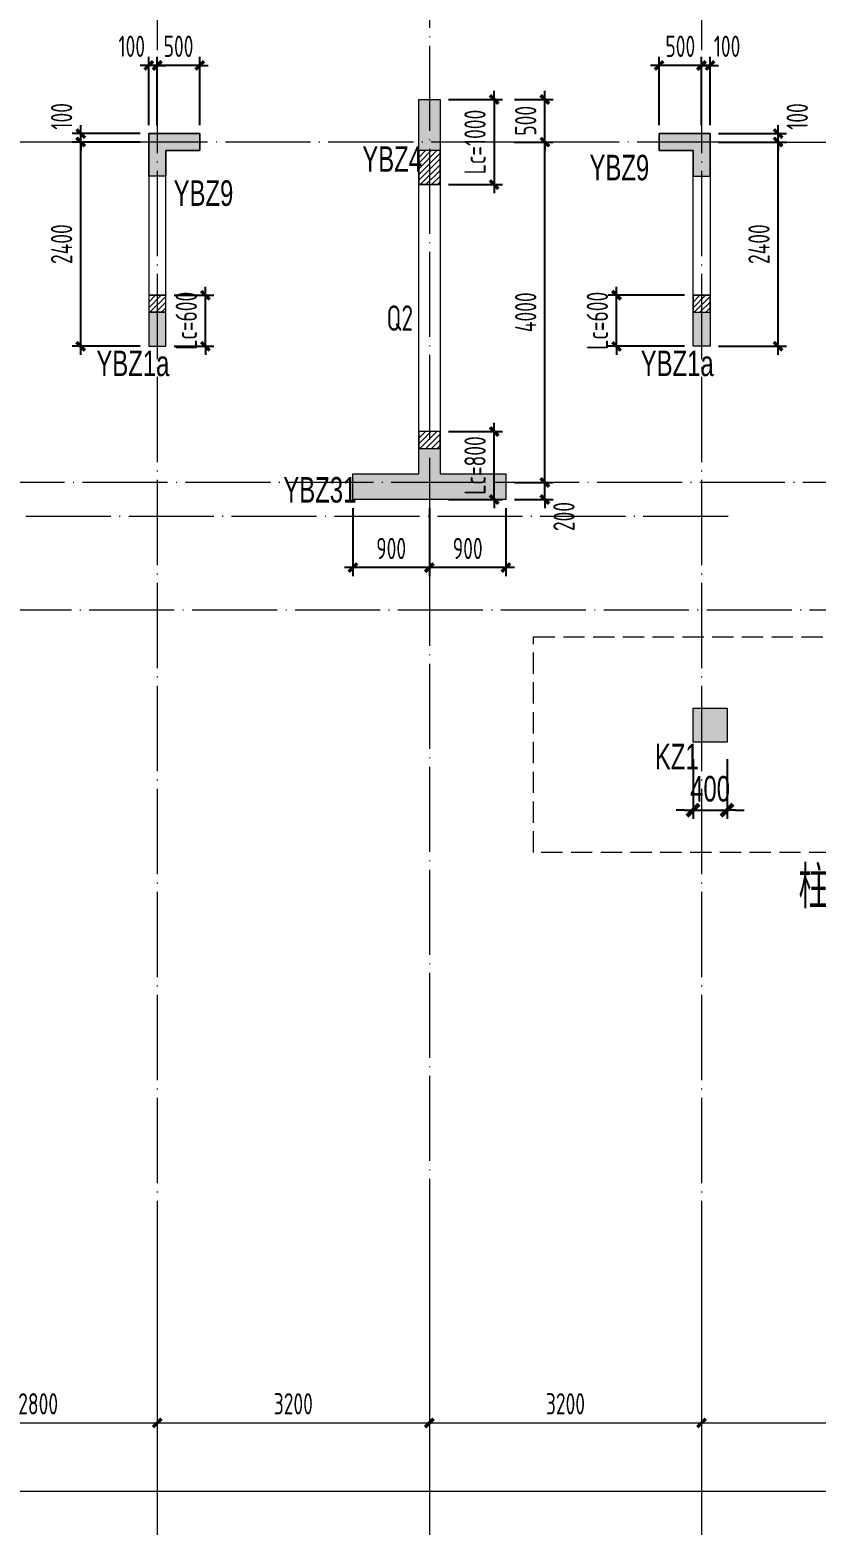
# Model space of a CAD drawing. Extents: x 5874492 to 7194610, y -939842 to -279257.
# Drawn here: x 6313247 to 6322492, y -616969 to -599403 of the extents above; entities that cross this region are included whole.
import ezdxf
from ezdxf.enums import TextEntityAlignment as Align

# ---------------------------------------------------------------- set-up
doc = ezdxf.new("R2010")
doc.units = 0
doc.header["$LTSCALE"] = 1000
doc.linetypes.add('DASH', pattern=[0.35, 0.25, -0.1])
doc.linetypes.add('DOTE', pattern=[2.42, 2, -0.2, 0.02, -0.2])
for name, color, linetype, lineweight in [('A-标注-内部轴号', 105, 'Continuous', 15), ('A-标注-轴号', 3, 'Continuous', 15), ('A-轴线-塔楼', 1, 'DOTE', 9), ('A-轴线-隔墙', 41, 'DOTE', 9), ('S-基础-HATCH', 251, 'Continuous', 20), ('S-墙柱-COLU', 50, 'Continuous', 20), ('S-墙柱-DIM', 3, 'Continuous', 20), ('S-墙柱-HATCH', 251, 'Continuous', 20), ('S-墙柱-Lc填充', 8, 'Continuous', 20), ('S-墙柱-WALL', 6, 'Continuous', 20), ('S-墙柱-编号', 4, 'Continuous', 20), ('S-板-BEAM', 4, 'DASH', 20), ('S-轴网-轴线', 1, 'DOTE', 9), ('S-通用-TEXT', 7, 'Continuous', 20)]:
    doc.layers.add(name, color=color, linetype=linetype, lineweight=lineweight)
doc.layers.add('板洞边线_DIM', color=3, linetype='Continuous')
doc.styles.add('BW_Dim', font='Bweng.shx', dxfattribs={"width": 0.7, "bigfont": 'hztxt.shx'})
doc.styles.add('TSSD_Dimension', font='tssdeng.shx', dxfattribs={"width": 0.7, "bigfont": 'tssdchn.shx'})
doc.styles.add('TSSD_Rein', font='tssdeng.shx', dxfattribs={"width": 0.7, "bigfont": 'hztxt.shx'})
doc.styles.add('TSSD_REIN_T3', font='tssdeng.shx', dxfattribs={"width": 0.7, "bigfont": 'hztxt.shx'})
doc.dimstyles.new('_TCH_ARCH&&100', dxfattribs={"dimtxt": 250, "dimasz": 100, "dimexe": 100, "dimexo": 100, "dimgap": 100, "dimtad": 1, "dimdec": 0, "dimzin": 0, "dimdsep": 46, "dimtxsty": 'TSSD_REIN_T3', "dimblk": 'ARCHTICK', "dimcen": 0.09, "dimclrt": 7, "dimazin": 2, "dimtfac": 1, "dimtdec": 0, "dimtix": 1, "dimtmove": 2, "dimatfit": 3, "dimfxl": 0, "dimtolj": 1, "dimtzin": 0, "dimarcsym": 0})
doc.dimstyles.new('Cyz_100_100', dxfattribs={"dimtxt": 300, "dimasz": 100, "dimexe": 100, "dimexo": 200, "dimgap": 100, "dimtad": 1, "dimdec": 0, "dimzin": 0, "dimdsep": 46, "dimtxsty": 'BW_Dim', "dimblk": '_bwk', "dimcen": 0, "dimclrt": 7, "dimadec": 0, "dimazin": 0, "dimtfac": 1, "dimtdec": 0, "dimtix": 1, "dimtmove": 2, "dimatfit": 0, "dimfxl": 0, "dimtolj": 1, "dimtzin": 0, "dimarcsym": 0})
doc.dimstyles.new('TSSD_100_100', dxfattribs={"dimtxt": 250, "dimasz": 100, "dimexe": 100, "dimexo": 100, "dimgap": 100, "dimtad": 1, "dimdec": 0, "dimzin": 0, "dimdsep": 46, "dimtxsty": 'TSSD_Dimension', "dimblk": 'ARCHTICK', "dimcen": 0, "dimdle": 100, "dimclrt": 7, "dimadec": 0, "dimazin": 0, "dimtfac": 1, "dimtdec": 0, "dimtix": 1, "dimtmove": 2, "dimatfit": 0, "dimfxl": 0, "dimtolj": 1, "dimtzin": 0, "dimarcsym": 0})

# ---------------------------------------------------------------- blocks, each defined once
blk = doc.blocks.new('_ArchTick')
at = {"color": 0, "linetype": 'ByBlock', "const_width": 0.4}
blk.add_lwpolyline([(-0.5, -0.5), (0.5, 0.5)], dxfattribs=at)
blk = doc.blocks.new('*D661')
at = {"layer": 'Defpoints', "color": 0, "transparency": 16777216}
for p in [(6318070, -600220), (6318070, -601220), (6318706, -601220)]:
    blk.add_point(p, dxfattribs=at)
at = {"layer": 'S-墙柱-DIM', "color": 0, "lineweight": -2, "transparency": 16777216}
for p, q in [((6318170, -600220), (6318806, -600220)), ((6318706, -600220), (6318706, -600120)), ((6318706, -600220), (6318706, -601220)), ((6318170, -601220), (6318806, -601220)), ((6318706, -601220), (6318706, -601320))]:
    blk.add_line(p, q, dxfattribs=at)
at = {"layer": 'S-墙柱-DIM', "color": 0, "lineweight": -2, "transparency": 16777216, "xscale": 100, "yscale": 100, "zscale": 100}
for p, rotation in [((6318706, -600220), 270), ((6318706, -601220), 90)]:
    blk.add_blockref('_ArchTick', p, dxfattribs=dict(at, rotation=rotation))
at = {"layer": 'S-墙柱-DIM', "color": 7, "transparency": 16777216, "insert": (6318481, -600720), "char_height": 250, "attachment_point": 5, "rotation": 90, "style": 'TSSD_Dimension'}
blk.add_mtext('\\A1;Lc=1000', dxfattribs=at)
blk = doc.blocks.new('*D662')
at = {"layer": 'Defpoints', "color": 0, "transparency": 16777216}
for p in [(6318070, -604120), (6318706, -604120), (6318070, -604920)]:
    blk.add_point(p, dxfattribs=at)
at = {"layer": 'S-墙柱-DIM', "color": 0, "lineweight": -2, "transparency": 16777216}
for p, q in [((6318706, -604120), (6318706, -604020)), ((6318170, -604120), (6318806, -604120)), ((6318706, -604920), (6318706, -604120)), ((6318170, -604920), (6318806, -604920)), ((6318706, -604920), (6318706, -605020))]:
    blk.add_line(p, q, dxfattribs=at)
at = {"layer": 'S-墙柱-DIM', "color": 0, "lineweight": -2, "transparency": 16777216, "xscale": 100, "yscale": 100, "zscale": 100}
for p, rotation in [((6318706, -604120), 270), ((6318706, -604920), 90)]:
    blk.add_blockref('_ArchTick', p, dxfattribs=dict(at, rotation=rotation))
at = {"layer": 'S-墙柱-DIM', "color": 7, "transparency": 16777216, "insert": (6318481, -604520), "char_height": 250, "attachment_point": 5, "rotation": 90, "style": 'TSSD_Dimension'}
blk.add_mtext('\\A1;Lc=800', dxfattribs=at)
blk = doc.blocks.new('*D665')
at = {"layer": 'Defpoints', "color": 0, "transparency": 16777216}
for p in [(6314845, -602520), (6315311, -602520), (6314845, -603120)]:
    blk.add_point(p, dxfattribs=at)
at = {"layer": 'S-墙柱-DIM', "color": 0, "lineweight": -2, "transparency": 16777216}
for p, q in [((6314945, -602520), (6315411, -602520)), ((6315311, -602520), (6315311, -602420)), ((6315311, -603120), (6315311, -602520)), ((6314945, -603120), (6315411, -603120)), ((6315311, -603120), (6315311, -603220))]:
    blk.add_line(p, q, dxfattribs=at)
at = {"layer": 'S-墙柱-DIM', "color": 0, "lineweight": -2, "transparency": 16777216, "xscale": 100, "yscale": 100, "zscale": 100}
for p, rotation in [((6315311, -602520), 270), ((6315311, -603120), 90)]:
    blk.add_blockref('_ArchTick', p, dxfattribs=dict(at, rotation=rotation))
at = {"layer": 'S-墙柱-DIM', "color": 7, "transparency": 16777216, "insert": (6315086, -602820), "char_height": 250, "attachment_point": 5, "rotation": 90, "style": 'TSSD_Dimension'}
blk.add_mtext('\\A1;Lc=600', dxfattribs=at)
blk = doc.blocks.new('*D666')
at = {"layer": 'Defpoints', "color": 0, "transparency": 16777216}
for p in [(6320145, -602520), (6321045, -602520), (6321045, -603120)]:
    blk.add_point(p, dxfattribs=at)
at = {"layer": 'S-墙柱-DIM', "color": 0, "lineweight": -2, "transparency": 16777216}
for p, q in [((6320945, -602520), (6320045, -602520)), ((6320145, -602520), (6320145, -602420)), ((6320145, -603120), (6320145, -602520)), ((6320945, -603120), (6320045, -603120)), ((6320145, -603120), (6320145, -603220))]:
    blk.add_line(p, q, dxfattribs=at)
at = {"layer": 'S-墙柱-DIM', "color": 0, "lineweight": -2, "transparency": 16777216, "xscale": 100, "yscale": 100, "zscale": 100}
for p, rotation in [((6320145, -602520), 270), ((6320145, -603120), 90)]:
    blk.add_blockref('_ArchTick', p, dxfattribs=dict(at, rotation=rotation))
at = {"layer": 'S-墙柱-DIM', "color": 7, "transparency": 16777216, "insert": (6319920, -602820), "char_height": 250, "attachment_point": 5, "rotation": 90, "style": 'TSSD_Dimension'}
blk.add_mtext('\\A1;Lc=600', dxfattribs=at)
blk = doc.blocks.new('*D680')
at = {"layer": 'Defpoints', "color": 0, "transparency": 16777216}
for p in [(6314645, -599820), (6314645, -600620), (6314745, -600620)]:
    blk.add_point(p, dxfattribs=at)
at = {"layer": 'S-墙柱-DIM', "color": 0, "lineweight": -2, "transparency": 16777216}
for p, q in [((6314645, -599820), (6314545, -599820)), ((6314645, -600520), (6314645, -599720)), ((6314745, -599820), (6314645, -599820)), ((6314745, -600520), (6314745, -599720)), ((6314745, -599820), (6314845, -599820))]:
    blk.add_line(p, q, dxfattribs=at)
at = {"layer": 'S-墙柱-DIM', "color": 0, "lineweight": -2, "transparency": 16777216, "xscale": 100, "yscale": 100, "zscale": 100}
blk.add_blockref('_ArchTick', (6314645, -599820), dxfattribs=at)
at = {"layer": 'S-墙柱-DIM', "color": 0, "lineweight": -2, "transparency": 16777216, "xscale": 100, "yscale": 100, "zscale": 100, "rotation": 180}
blk.add_blockref('_ArchTick', (6314745, -599820), dxfattribs=at)
at = {"layer": 'S-墙柱-DIM', "color": 7, "transparency": 16777216, "insert": (6314445, -599595), "char_height": 250, "attachment_point": 5, "style": 'TSSD_Dimension'}
blk.add_mtext('\\A1;100', dxfattribs=at)
blk = doc.blocks.new('*D681')
at = {"layer": 'Defpoints', "color": 0, "transparency": 16777216}
for p in [(6314745, -599820), (6314745, -600620), (6315245, -600620)]:
    blk.add_point(p, dxfattribs=at)
at = {"layer": 'S-墙柱-DIM', "color": 0, "lineweight": -2, "transparency": 16777216}
for p, q in [((6314745, -599820), (6314645, -599820)), ((6314745, -600520), (6314745, -599720)), ((6315245, -599820), (6314745, -599820)), ((6315245, -600520), (6315245, -599720)), ((6315245, -599820), (6315345, -599820))]:
    blk.add_line(p, q, dxfattribs=at)
at = {"layer": 'S-墙柱-DIM', "color": 0, "lineweight": -2, "transparency": 16777216, "xscale": 100, "yscale": 100, "zscale": 100}
blk.add_blockref('_ArchTick', (6314745, -599820), dxfattribs=at)
at = {"layer": 'S-墙柱-DIM', "color": 0, "lineweight": -2, "transparency": 16777216, "xscale": 100, "yscale": 100, "zscale": 100, "rotation": 180}
blk.add_blockref('_ArchTick', (6315245, -599820), dxfattribs=at)
at = {"layer": 'S-墙柱-DIM', "color": 7, "transparency": 16777216, "insert": (6314995, -599595), "char_height": 250, "attachment_point": 5, "style": 'TSSD_Dimension'}
blk.add_mtext('\\A1;500', dxfattribs=at)
blk = doc.blocks.new('*D682')
at = {"layer": 'Defpoints', "color": 0, "transparency": 16777216}
for p in [(6313845, -600620), (6314645, -600620), (6314645, -600720)]:
    blk.add_point(p, dxfattribs=at)
at = {"layer": 'S-墙柱-DIM', "color": 0, "lineweight": -2, "transparency": 16777216}
for p, q in [((6313845, -600620), (6313845, -600520)), ((6314545, -600620), (6313745, -600620)), ((6314545, -600720), (6313745, -600720)), ((6313845, -600720), (6313845, -600620)), ((6313845, -600720), (6313845, -600820))]:
    blk.add_line(p, q, dxfattribs=at)
at = {"layer": 'S-墙柱-DIM', "color": 0, "lineweight": -2, "transparency": 16777216, "xscale": 100, "yscale": 100, "zscale": 100}
for p, rotation in [((6313845, -600620), 270), ((6313845, -600720), 90)]:
    blk.add_blockref('_ArchTick', p, dxfattribs=dict(at, rotation=rotation))
at = {"layer": 'S-墙柱-DIM', "color": 7, "transparency": 16777216, "insert": (6313620, -600418), "char_height": 250, "attachment_point": 5, "rotation": 90, "style": 'TSSD_Dimension'}
blk.add_mtext('\\A1;100', dxfattribs=at)
blk = doc.blocks.new('*D683')
at = {"layer": 'Defpoints', "color": 0, "transparency": 16777216}
for p in [(6317045, -604920), (6317945, -604920), (6317045, -605720)]:
    blk.add_point(p, dxfattribs=at)
at = {"layer": 'S-墙柱-DIM', "color": 0, "lineweight": -2, "transparency": 16777216}
for p, q in [((6317045, -605020), (6317045, -605820)), ((6317945, -605020), (6317945, -605820)), ((6318045, -605720), (6316945, -605720))]:
    blk.add_line(p, q, dxfattribs=at)
at = {"layer": 'S-墙柱-DIM', "color": 0, "lineweight": -2, "transparency": 16777216, "xscale": 100, "yscale": 100, "zscale": 100, "rotation": 180}
blk.add_blockref('_ArchTick', (6317045, -605720), dxfattribs=at)
at = {"layer": 'S-墙柱-DIM', "color": 0, "lineweight": -2, "transparency": 16777216, "xscale": 100, "yscale": 100, "zscale": 100}
blk.add_blockref('_ArchTick', (6317945, -605720), dxfattribs=at)
at = {"layer": 'S-墙柱-DIM', "color": 7, "transparency": 16777216, "insert": (6317495, -605495), "char_height": 250, "attachment_point": 5, "style": 'TSSD_Dimension'}
blk.add_mtext('\\A1;900', dxfattribs=at)
blk = doc.blocks.new('*D684')
at = {"layer": 'Defpoints', "color": 0, "transparency": 16777216}
for p in [(6317945, -604920), (6318845, -604920), (6317945, -605720)]:
    blk.add_point(p, dxfattribs=at)
at = {"layer": 'S-墙柱-DIM', "color": 0, "lineweight": -2, "transparency": 16777216}
for p, q in [((6317945, -605020), (6317945, -605820)), ((6318845, -605020), (6318845, -605820)), ((6318945, -605720), (6317845, -605720))]:
    blk.add_line(p, q, dxfattribs=at)
at = {"layer": 'S-墙柱-DIM', "color": 0, "lineweight": -2, "transparency": 16777216, "xscale": 100, "yscale": 100, "zscale": 100, "rotation": 180}
blk.add_blockref('_ArchTick', (6317945, -605720), dxfattribs=at)
at = {"layer": 'S-墙柱-DIM', "color": 0, "lineweight": -2, "transparency": 16777216, "xscale": 100, "yscale": 100, "zscale": 100}
blk.add_blockref('_ArchTick', (6318845, -605720), dxfattribs=at)
at = {"layer": 'S-墙柱-DIM', "color": 7, "transparency": 16777216, "insert": (6318395, -605495), "char_height": 250, "attachment_point": 5, "style": 'TSSD_Dimension'}
blk.add_mtext('\\A1;900', dxfattribs=at)
blk = doc.blocks.new('*D685')
at = {"layer": 'Defpoints', "color": 0, "transparency": 16777216}
for p in [(6318845, -600220), (6319302, -600220), (6318845, -600720)]:
    blk.add_point(p, dxfattribs=at)
at = {"layer": 'S-墙柱-DIM', "color": 0, "lineweight": -2, "transparency": 16777216}
for p, q in [((6318945, -600220), (6319402, -600220)), ((6319302, -600220), (6319302, -600120)), ((6319302, -600720), (6319302, -600220)), ((6318945, -600720), (6319402, -600720)), ((6319302, -600720), (6319302, -600820))]:
    blk.add_line(p, q, dxfattribs=at)
at = {"layer": 'S-墙柱-DIM', "color": 0, "lineweight": -2, "transparency": 16777216, "xscale": 100, "yscale": 100, "zscale": 100}
for p, rotation in [((6319302, -600220), 270), ((6319302, -600720), 90)]:
    blk.add_blockref('_ArchTick', p, dxfattribs=dict(at, rotation=rotation))
at = {"layer": 'S-墙柱-DIM', "color": 7, "transparency": 16777216, "insert": (6319077, -600470), "char_height": 250, "attachment_point": 5, "rotation": 90, "style": 'TSSD_Dimension'}
blk.add_mtext('\\A1;500', dxfattribs=at)
blk = doc.blocks.new('*D686')
at = {"layer": 'Defpoints', "color": 0, "transparency": 16777216}
for p in [(6318845, -600720), (6319302, -600720), (6318845, -604720)]:
    blk.add_point(p, dxfattribs=at)
at = {"layer": 'S-墙柱-DIM', "color": 0, "lineweight": -2, "transparency": 16777216}
for p, q in [((6318945, -600720), (6319402, -600720)), ((6319302, -604820), (6319302, -600620)), ((6318945, -604720), (6319402, -604720))]:
    blk.add_line(p, q, dxfattribs=at)
at = {"layer": 'S-墙柱-DIM', "color": 0, "lineweight": -2, "transparency": 16777216, "xscale": 100, "yscale": 100, "zscale": 100}
for p, rotation in [((6319302, -600720), 90), ((6319302, -604720), 270)]:
    blk.add_blockref('_ArchTick', p, dxfattribs=dict(at, rotation=rotation))
at = {"layer": 'S-墙柱-DIM', "color": 7, "transparency": 16777216, "insert": (6319077, -602720), "char_height": 250, "attachment_point": 5, "rotation": 90, "style": 'TSSD_Dimension'}
blk.add_mtext('\\A1;4000', dxfattribs=at)
blk = doc.blocks.new('*D687')
at = {"layer": 'Defpoints', "color": 0, "transparency": 16777216}
for p in [(6318845, -604720), (6319302, -604720), (6318845, -604920)]:
    blk.add_point(p, dxfattribs=at)
at = {"layer": 'S-墙柱-DIM', "color": 0, "lineweight": -2, "transparency": 16777216}
for p, q in [((6319302, -604720), (6319302, -604620)), ((6318945, -604720), (6319402, -604720)), ((6319302, -604920), (6319302, -604720)), ((6318945, -604920), (6319402, -604920)), ((6319302, -604920), (6319302, -605020))]:
    blk.add_line(p, q, dxfattribs=at)
at = {"layer": 'S-墙柱-DIM', "color": 0, "lineweight": -2, "transparency": 16777216, "xscale": 100, "yscale": 100, "zscale": 100}
for p, rotation in [((6319302, -604720), 270), ((6319302, -604920), 90)]:
    blk.add_blockref('_ArchTick', p, dxfattribs=dict(at, rotation=rotation))
at = {"layer": 'S-墙柱-DIM', "color": 7, "transparency": 16777216, "insert": (6319527, -605120), "char_height": 250, "attachment_point": 5, "rotation": 90, "style": 'TSSD_Dimension'}
blk.add_mtext('\\A1;200', dxfattribs=at)
blk = doc.blocks.new('*D697')
at = {"layer": 'Defpoints', "color": 0, "transparency": 16777216}
for p in [(6320645, -599820), (6320645, -600620), (6321145, -600620)]:
    blk.add_point(p, dxfattribs=at)
at = {"layer": 'S-墙柱-DIM', "color": 0, "lineweight": -2, "transparency": 16777216}
for p, q in [((6320645, -599820), (6320545, -599820)), ((6320645, -600520), (6320645, -599720)), ((6321145, -599820), (6320645, -599820)), ((6321145, -600520), (6321145, -599720)), ((6321145, -599820), (6321245, -599820))]:
    blk.add_line(p, q, dxfattribs=at)
at = {"layer": 'S-墙柱-DIM', "color": 0, "lineweight": -2, "transparency": 16777216, "xscale": 100, "yscale": 100, "zscale": 100}
blk.add_blockref('_ArchTick', (6320645, -599820), dxfattribs=at)
at = {"layer": 'S-墙柱-DIM', "color": 0, "lineweight": -2, "transparency": 16777216, "xscale": 100, "yscale": 100, "zscale": 100, "rotation": 180}
blk.add_blockref('_ArchTick', (6321145, -599820), dxfattribs=at)
at = {"layer": 'S-墙柱-DIM', "color": 7, "transparency": 16777216, "insert": (6320895, -599595), "char_height": 250, "attachment_point": 5, "style": 'TSSD_Dimension'}
blk.add_mtext('\\A1;500', dxfattribs=at)
blk = doc.blocks.new('*D698')
at = {"layer": 'Defpoints', "color": 0, "transparency": 16777216}
for p in [(6321145, -599820), (6321145, -600620), (6321245, -600620)]:
    blk.add_point(p, dxfattribs=at)
at = {"layer": 'S-墙柱-DIM', "color": 0, "lineweight": -2, "transparency": 16777216}
for p, q in [((6321145, -599820), (6321045, -599820)), ((6321145, -600520), (6321145, -599720)), ((6321245, -599820), (6321145, -599820)), ((6321245, -600520), (6321245, -599720)), ((6321245, -599820), (6321345, -599820))]:
    blk.add_line(p, q, dxfattribs=at)
at = {"layer": 'S-墙柱-DIM', "color": 0, "lineweight": -2, "transparency": 16777216, "xscale": 100, "yscale": 100, "zscale": 100}
blk.add_blockref('_ArchTick', (6321145, -599820), dxfattribs=at)
at = {"layer": 'S-墙柱-DIM', "color": 0, "lineweight": -2, "transparency": 16777216, "xscale": 100, "yscale": 100, "zscale": 100, "rotation": 180}
blk.add_blockref('_ArchTick', (6321245, -599820), dxfattribs=at)
at = {"layer": 'S-墙柱-DIM', "color": 7, "transparency": 16777216, "insert": (6321445, -599595), "char_height": 250, "attachment_point": 5, "style": 'TSSD_Dimension'}
blk.add_mtext('\\A1;100', dxfattribs=at)
blk = doc.blocks.new('*D699')
at = {"layer": 'Defpoints', "color": 0, "transparency": 16777216}
for p in [(6321245, -600620), (6321245, -600720), (6322045, -600620)]:
    blk.add_point(p, dxfattribs=at)
at = {"layer": 'S-墙柱-DIM', "color": 0, "lineweight": -2, "transparency": 16777216}
for p, q in [((6322045, -600620), (6322045, -600520)), ((6321345, -600620), (6322145, -600620)), ((6321345, -600720), (6322145, -600720)), ((6322045, -600720), (6322045, -600620)), ((6322045, -600720), (6322045, -600820))]:
    blk.add_line(p, q, dxfattribs=at)
at = {"layer": 'S-墙柱-DIM', "color": 0, "lineweight": -2, "transparency": 16777216, "xscale": 100, "yscale": 100, "zscale": 100}
for p, rotation in [((6322045, -600620), 270), ((6322045, -600720), 90)]:
    blk.add_blockref('_ArchTick', p, dxfattribs=dict(at, rotation=rotation))
at = {"layer": 'S-墙柱-DIM', "color": 7, "transparency": 16777216, "insert": (6322270, -600420), "char_height": 250, "attachment_point": 5, "rotation": 90, "style": 'TSSD_Dimension'}
blk.add_mtext('\\A1;100', dxfattribs=at)
blk = doc.blocks.new('*D700')
at = {"layer": 'Defpoints', "color": 0, "transparency": 16777216}
for p in [(6321245, -600720), (6322045, -600720), (6321245, -603120)]:
    blk.add_point(p, dxfattribs=at)
at = {"layer": 'S-墙柱-DIM', "color": 0, "lineweight": -2, "transparency": 16777216}
for p, q in [((6321345, -600720), (6322145, -600720)), ((6322045, -603220), (6322045, -600620)), ((6321345, -603120), (6322145, -603120))]:
    blk.add_line(p, q, dxfattribs=at)
at = {"layer": 'S-墙柱-DIM', "color": 0, "lineweight": -2, "transparency": 16777216, "xscale": 100, "yscale": 100, "zscale": 100}
for p, rotation in [((6322045, -600720), 90), ((6322045, -603120), 270)]:
    blk.add_blockref('_ArchTick', p, dxfattribs=dict(at, rotation=rotation))
at = {"layer": 'S-墙柱-DIM', "color": 7, "transparency": 16777216, "insert": (6321820, -601920), "char_height": 250, "attachment_point": 5, "rotation": 90, "style": 'TSSD_Dimension'}
blk.add_mtext('\\A1;2400', dxfattribs=at)
blk = doc.blocks.new('*D857')
at = {"layer": 'Defpoints', "color": 0, "transparency": 16777216}
for p in [(6313845, -600720), (6314645, -600720), (6314645, -603120)]:
    blk.add_point(p, dxfattribs=at)
at = {"layer": 'S-墙柱-DIM', "color": 0, "lineweight": -2, "transparency": 16777216}
for p, q in [((6314545, -600720), (6313745, -600720)), ((6313845, -603220), (6313845, -600620)), ((6314545, -603120), (6313745, -603120))]:
    blk.add_line(p, q, dxfattribs=at)
at = {"layer": 'S-墙柱-DIM', "color": 0, "lineweight": -2, "transparency": 16777216, "xscale": 100, "yscale": 100, "zscale": 100}
for p, rotation in [((6313845, -600720), 90), ((6313845, -603120), 270)]:
    blk.add_blockref('_ArchTick', p, dxfattribs=dict(at, rotation=rotation))
at = {"layer": 'S-墙柱-DIM', "color": 7, "transparency": 16777216, "insert": (6313620, -601920), "char_height": 250, "attachment_point": 5, "rotation": 90, "style": 'TSSD_Dimension'}
blk.add_mtext('\\A1;2400', dxfattribs=at)
blk = doc.blocks.new('*D2416')
at = {"layer": 'A-标注-轴号', "color": 0, "lineweight": -2, "transparency": 16777216}
for p, q in [((0, -8649), (0, -11949)), ((47200, -8649), (47200, -11949)), ((0, -11849), (47200, -11849))]:
    blk.add_line(p, q, dxfattribs=at)
at = {"layer": 'Defpoints', "color": 0, "transparency": 16777216}
for p in [(0, -8549), (47200, -8549), (47200, -11849)]:
    blk.add_point(p, dxfattribs=at)
at = {"layer": 'A-标注-轴号', "color": 0, "lineweight": -2, "transparency": 16777216, "xscale": 100, "yscale": 100, "zscale": 100, "rotation": 180}
blk.add_blockref('_ArchTick', (0, -11849), dxfattribs=at)
at = {"layer": 'A-标注-轴号', "color": 0, "lineweight": -2, "transparency": 16777216, "xscale": 100, "yscale": 100, "zscale": 100}
blk.add_blockref('_ArchTick', (47200, -11849), dxfattribs=at)
at = {"layer": 'A-标注-轴号', "color": 7, "transparency": 16777216, "insert": (23043, -11574), "char_height": 250, "attachment_point": 5, "style": 'TSSD_REIN_T3'}
blk.add_mtext('\\A1;47200', dxfattribs=at)
blk = doc.blocks.new('*D2425')
at = {"layer": 'A-标注-轴号', "color": 0, "lineweight": -2, "transparency": 16777216}
for p, q in [((24300, -8649), (24300, -11149)), ((27100, -8649), (27100, -11149)), ((24300, -11049), (27100, -11049))]:
    blk.add_line(p, q, dxfattribs=at)
at = {"layer": 'Defpoints', "color": 0, "transparency": 16777216}
for p in [(24300, -8549), (27100, -8549), (27100, -11049)]:
    blk.add_point(p, dxfattribs=at)
at = {"layer": 'A-标注-轴号', "color": 0, "lineweight": -2, "transparency": 16777216, "xscale": 100, "yscale": 100, "zscale": 100, "rotation": 180}
blk.add_blockref('_ArchTick', (24300, -11049), dxfattribs=at)
at = {"layer": 'A-标注-轴号', "color": 0, "lineweight": -2, "transparency": 16777216, "xscale": 100, "yscale": 100, "zscale": 100}
blk.add_blockref('_ArchTick', (27100, -11049), dxfattribs=at)
at = {"layer": 'A-标注-轴号', "color": 7, "transparency": 16777216, "insert": (25700, -10824), "char_height": 250, "attachment_point": 5, "style": 'TSSD_REIN_T3'}
blk.add_mtext('\\A1;2800', dxfattribs=at)
blk = doc.blocks.new('*D2426')
at = {"layer": 'A-标注-轴号', "color": 0, "lineweight": -2, "transparency": 16777216}
for p, q in [((27100, -8649), (27100, -11149)), ((30300, -8649), (30300, -11149)), ((27100, -11049), (30300, -11049))]:
    blk.add_line(p, q, dxfattribs=at)
at = {"layer": 'Defpoints', "color": 0, "transparency": 16777216}
for p in [(27100, -8549), (30300, -8549), (30300, -11049)]:
    blk.add_point(p, dxfattribs=at)
at = {"layer": 'A-标注-轴号', "color": 0, "lineweight": -2, "transparency": 16777216, "xscale": 100, "yscale": 100, "zscale": 100, "rotation": 180}
blk.add_blockref('_ArchTick', (27100, -11049), dxfattribs=at)
at = {"layer": 'A-标注-轴号', "color": 0, "lineweight": -2, "transparency": 16777216, "xscale": 100, "yscale": 100, "zscale": 100}
blk.add_blockref('_ArchTick', (30300, -11049), dxfattribs=at)
at = {"layer": 'A-标注-轴号', "color": 7, "transparency": 16777216, "insert": (28700, -10824), "char_height": 250, "attachment_point": 5, "style": 'TSSD_REIN_T3'}
blk.add_mtext('\\A1;3200', dxfattribs=at)
blk = doc.blocks.new('*D2427')
at = {"layer": 'A-标注-轴号', "color": 0, "lineweight": -2, "transparency": 16777216}
for p, q in [((30300, -8649), (30300, -11149)), ((33500, -8649), (33500, -11149)), ((30300, -11049), (33500, -11049))]:
    blk.add_line(p, q, dxfattribs=at)
at = {"layer": 'Defpoints', "color": 0, "transparency": 16777216}
for p in [(30300, -8549), (33500, -8549), (33500, -11049)]:
    blk.add_point(p, dxfattribs=at)
at = {"layer": 'A-标注-轴号', "color": 0, "lineweight": -2, "transparency": 16777216, "xscale": 100, "yscale": 100, "zscale": 100, "rotation": 180}
blk.add_blockref('_ArchTick', (30300, -11049), dxfattribs=at)
at = {"layer": 'A-标注-轴号', "color": 0, "lineweight": -2, "transparency": 16777216, "xscale": 100, "yscale": 100, "zscale": 100}
blk.add_blockref('_ArchTick', (33500, -11049), dxfattribs=at)
at = {"layer": 'A-标注-轴号', "color": 7, "transparency": 16777216, "insert": (31900, -10824), "char_height": 250, "attachment_point": 5, "style": 'TSSD_REIN_T3'}
blk.add_mtext('\\A1;3200', dxfattribs=at)
blk = doc.blocks.new('*D2428')
at = {"layer": 'A-标注-轴号', "color": 0, "lineweight": -2, "transparency": 16777216}
for p, q in [((33500, -8649), (33500, -11149)), ((37000, -8649), (37000, -11149)), ((33500, -11049), (37000, -11049))]:
    blk.add_line(p, q, dxfattribs=at)
at = {"layer": 'Defpoints', "color": 0, "transparency": 16777216}
for p in [(33500, -8549), (37000, -8549), (37000, -11049)]:
    blk.add_point(p, dxfattribs=at)
at = {"layer": 'A-标注-轴号', "color": 0, "lineweight": -2, "transparency": 16777216, "xscale": 100, "yscale": 100, "zscale": 100, "rotation": 180}
blk.add_blockref('_ArchTick', (33500, -11049), dxfattribs=at)
at = {"layer": 'A-标注-轴号', "color": 0, "lineweight": -2, "transparency": 16777216, "xscale": 100, "yscale": 100, "zscale": 100}
blk.add_blockref('_ArchTick', (37000, -11049), dxfattribs=at)
at = {"layer": 'A-标注-轴号', "color": 7, "transparency": 16777216, "insert": (35250, -10824), "char_height": 250, "attachment_point": 5, "style": 'TSSD_REIN_T3'}
blk.add_mtext('\\A1;3500', dxfattribs=at)
blk = doc.blocks.new('_bwk')
blk.add_line((-1, 0), (0, 0))
at = {"const_width": 0.5}
blk.add_lwpolyline([(-0.7, -0.7), (0.7, 0.7)], dxfattribs=at)
blk = doc.blocks.new('*D2393')
at = {"layer": 'Defpoints', "color": 0, "transparency": 16777216}
for p in [(6321045, -607770), (6321445, -607770), (6321445, -608570)]:
    blk.add_point(p, dxfattribs=at)
at = {"layer": '板洞边线_DIM', "color": 0, "lineweight": -2, "transparency": 16777216}
for p, q in [((6321045, -607970), (6321045, -608670)), ((6321445, -607970), (6321445, -608670)), ((6320945, -608570), (6320845, -608570)), ((6321045, -608570), (6321445, -608570)), ((6321545, -608570), (6321645, -608570))]:
    blk.add_line(p, q, dxfattribs=at)
at = {"layer": '板洞边线_DIM', "color": 0, "lineweight": -2, "transparency": 16777216, "xscale": 100, "yscale": 100, "zscale": 100}
blk.add_blockref('_bwk', (6321045, -608570), dxfattribs=at)
at = {"layer": '板洞边线_DIM', "color": 0, "lineweight": -2, "transparency": 16777216, "xscale": 100, "yscale": 100, "zscale": 100, "rotation": 180}
blk.add_blockref('_bwk', (6321445, -608570), dxfattribs=at)
at = {"layer": '板洞边线_DIM', "color": 7, "transparency": 16777216, "insert": (6321245, -608320), "char_height": 300, "attachment_point": 5, "style": 'BW_Dim'}
blk.add_mtext('\\A1;400', dxfattribs=at)
blk = doc.blocks.new('A$C3FF375C5')
at = {"layer": 'A-标注-内部轴号'}
blk.add_line((34041.8, 4000), (35320, 4000), dxfattribs=at)
at = {"layer": 'A-标注-轴号'}
for p, q in [((27100, -8548.9), (27100, -12548.9)), ((30300, -8548.9), (30300, -12548.9)), ((33499.9, -8548.9), (33499.9, -12548.9))]:
    blk.add_line(p, q, dxfattribs=at)
at = {"layer": 'A-轴线-塔楼', "linetype": 'DOTE', "ltscale": 0.5}
for p, q in [((30300, 18440.3), (30300, -8548.9)), ((27100, 8500), (27100, -8548.9)), ((33500, 8500), (33500, -9394.4)), ((33741.8, 4000), (12955.9, 4000)), ((59891.4, 0), (-2283.6, 0))]:
    blk.add_line(p, q, dxfattribs=at)
at = {"layer": 'A-轴线-隔墙', "ltscale": 0.5}
for p, q in [((33814.3, -400), (-2283.6, -400)), ((38190.5, -1500), (-2283.6, -1500))]:
    blk.add_line(p, q, dxfattribs=at)
at = {"layer": 'A-标注-轴号'}
dim = blk.add_linear_dim(base=(47199.9, -11848.9), p1=(0, -8548.9), p2=(47199.9, -8548.9), angle=0, dimstyle='_TCH_ARCH&&100', dxfattribs=at)
dim.commit()
dim.dimension.update_dxf_attribs({"geometry": '*D2416', "text_midpoint": (23042.7, -11573.9), "dimtype": 129})
for p1, p2, picture, middle in [((24300, -8548.9), (27100, -8548.9), '*D2425', (25700, -10823.9)), ((27100, -8548.9), (30300, -8548.9), '*D2426', (28700, -10823.9)), ((30300, -8548.9), (33499.9, -8548.9), '*D2427', (31899.9, -10823.9)), ((33499.9, -8548.9), (36999.9, -8548.9), '*D2428', (35249.9, -10823.9))]:
    dim = blk.add_aligned_dim(p1=p1, p2=p2, distance=-2500, dimstyle='_TCH_ARCH&&100', dxfattribs=at)
    dim.commit()
    dim.dimension.update_dxf_attribs({"geometry": picture, "text_midpoint": middle})

msp = doc.modelspace()

# ---------------------------------------------------------------- hatches: boundary and pattern name
at = {"layer": 'S-基础-HATCH', "ltscale": 0.2}
for points in [[(6317819.5, -600219.9), (6318069.5, -600219.9), (6318069.5, -600819.9), (6317819.5, -600819.9)], [(6314844.5, -600819.9), (6314844.5, -601119.9), (6314644.5, -601119.9), (6314644.5, -600619.9), (6315244.5, -600619.9), (6315244.5, -600819.9)], [(6321044.5, -600819.9), (6321044.5, -601119.9), (6321244.5, -601119.9), (6321244.5, -600619.9), (6320644.5, -600619.9), (6320644.5, -600819.9)], [(6314644.5, -602719.9), (6314644.5, -603119.9), (6314844.5, -603119.9), (6314844.5, -602719.9)], [(6321244.5, -602719.9), (6321244.5, -603119.9), (6321044.5, -603119.9), (6321044.5, -602719.9)], [(6317044.5, -604919.9), (6317044.5, -604619.9), (6317819.5, -604619.9), (6317819.5, -604319.9), (6318069.5, -604319.9), (6318069.5, -604619.9), (6318844.5, -604619.9), (6318844.5, -604919.9)]]:
    msp.add_hatch(color=256, dxfattribs=at).paths.add_polyline_path(points)
at = {"layer": 'S-墙柱-HATCH'}
h = msp.add_hatch(color=256, dxfattribs=at)
h.dxf.hatch_style = 1
h.paths.add_polyline_path([(6297444.5, -607369.9), (6297044.5, -607369.9), (6297044.5, -607769.9), (6297444.5, -607769.9)])
h.paths.add_polyline_path([(6301044.5, -607369.9), (6301444.5, -607369.9), (6301444.5, -607769.9), (6301044.5, -607769.9)])
h.paths.add_polyline_path([(6321044.5, -607369.9), (6321444.5, -607369.9), (6321444.5, -607769.9), (6321044.5, -607769.9)])
h.paths.add_polyline_path([(6325044.5, -607369.9), (6325444.5, -607369.9), (6325444.5, -607769.9), (6325044.5, -607769.9)])
at = {"layer": 'S-墙柱-Lc填充'}
h = msp.add_hatch(dxfattribs=at)
h.set_pattern_fill('ANSI31', color=256, scale=30, style=0)
h.set_pattern_definition([(45, (6959479.023, -664212.784), (-33.6759605, 33.6759605), [])])
h.paths.add_polyline_path([(6317819.5, -601219.9), (6318069.5, -601219.9), (6318069.5, -600819.9), (6317819.5, -600819.9)])
h = msp.add_hatch(dxfattribs=at)
h.set_pattern_fill('ANSI31', color=256, scale=30, style=0)
h.set_pattern_definition([(45, (6956304.023, -665912.784), (-33.6759605, 33.6759605), [])])
h.paths.add_polyline_path([(6314644.5, -602719.9), (6314844.5, -602719.9), (6314844.5, -602519.9), (6314644.5, -602519.9)])
h = msp.add_hatch(dxfattribs=at)
h.set_pattern_fill('ANSI31', color=256, scale=30, style=0)
h.set_pattern_definition([(45, (6962704.023, -665912.784), (-33.6759605, 33.6759605), [])])
h.paths.add_polyline_path([(6321044.5, -602719.9), (6321244.5, -602719.9), (6321244.5, -602519.9), (6321044.5, -602519.9)])
h = msp.add_hatch(dxfattribs=at)
h.set_pattern_fill('ANSI31', color=256, scale=30, style=0)
h.set_pattern_definition([(45, (6959479.022, -667512.784), (-33.6759605, 33.6759605), [])])
h.paths.add_polyline_path([(6317819.5, -604319.9), (6318069.5, -604319.9), (6318069.5, -604119.9), (6317819.5, -604119.9)])

# ---------------------------------------------------------------- linework, layer by layer
at = {"layer": 'S-墙柱-COLU'}
for points in [[(6317819.5, -600219.9), (6318069.5, -600219.9), (6318069.5, -600819.9), (6317819.5, -600819.9)], [(6314844.5, -600819.9), (6314844.5, -601119.9), (6314644.5, -601119.9), (6314644.5, -600619.9), (6315244.5, -600619.9), (6315244.5, -600819.9)], [(6321044.5, -600819.9), (6321044.5, -601119.9), (6321244.5, -601119.9), (6321244.5, -600619.9), (6320644.5, -600619.9), (6320644.5, -600819.9)], [(6314644.5, -602719.9), (6314644.5, -603119.9), (6314844.5, -603119.9), (6314844.5, -602719.9)], [(6321244.5, -602719.9), (6321244.5, -603119.9), (6321044.5, -603119.9), (6321044.5, -602719.9)], [(6317044.5, -604919.9), (6317044.5, -604619.9), (6317819.5, -604619.9), (6317819.5, -604319.9), (6318069.5, -604319.9), (6318069.5, -604619.9), (6318844.5, -604619.9), (6318844.5, -604919.9)]]:
    msp.add_lwpolyline(points, close=True, dxfattribs=at)
at = {"layer": 'S-墙柱-Lc填充'}
for p, q in [((6318069.5, -601219.9), (6317819.5, -601219.9)), ((6314644.5, -602519.9), (6314844.5, -602519.9)), ((6321044.5, -602519.9), (6321244.5, -602519.9)), ((6318069.5, -604119.9), (6317819.5, -604119.9))]:
    msp.add_line(p, q, dxfattribs=at)
for points in [[(6317819.5, -601219.9), (6318069.5, -601219.9), (6318069.5, -600819.9), (6317819.5, -600819.9)], [(6314644.5, -602719.9), (6314844.5, -602719.9), (6314844.5, -602519.9), (6314644.5, -602519.9)], [(6321044.5, -602719.9), (6321244.5, -602719.9), (6321244.5, -602519.9), (6321044.5, -602519.9)], [(6317819.5, -604319.9), (6318069.5, -604319.9), (6318069.5, -604119.9), (6317819.5, -604119.9)]]:
    msp.add_lwpolyline(points, close=True, dxfattribs=at)
at = {"layer": 'S-墙柱-WALL'}
for points in [[(6317044.5, -604919.9), (6317044.5, -604619.9), (6317819.5, -604619.9), (6317819.5, -600219.9), (6318069.5, -600219.9), (6318069.5, -604619.9), (6318844.5, -604619.9), (6318844.5, -604919.9)], [(6314844.5, -600819.9), (6315244.5, -600819.9), (6315244.5, -600619.9), (6314644.5, -600619.9), (6314644.5, -603119.9), (6314844.5, -603119.9)], [(6321044.5, -600819.9), (6320644.5, -600819.9), (6320644.5, -600619.9), (6321244.5, -600619.9), (6321244.5, -603119.9), (6321044.5, -603119.9)], [(6321044.5, -607369.9), (6321444.5, -607369.9), (6321444.5, -607769.9), (6321044.5, -607769.9)]]:
    msp.add_lwpolyline(points, close=True, dxfattribs=at)
at = {"layer": 'S-板-BEAM'}
msp.add_lwpolyline([(6319169.9, -606534.3), (6326159.9, -606534.3), (6326159.9, -609067.6), (6319169.9, -609067.6)], close=True, dxfattribs=at)
at = {"layer": 'S-轴网-轴线'}
msp.add_lwpolyline([(6321686.3, -600719.9), (6338731.1, -600719.9)], dxfattribs=at)

# ---------------------------------------------------------------- block references
at = {"layer": 'S-轴网-轴线', "ltscale": 0.2}
msp.add_blockref('A$C3FF375C5', (6287644.5, -604719.9), dxfattribs=at)

# ---------------------------------------------------------------- texts
at = {"layer": 'S-墙柱-编号', "style": 'TSSD_Rein', "width": 0.7}
msp.add_text('Q2', height=300, dxfattribs=at).set_placement((6317441, -602937.9))
at = {"layer": 'S-板-BEAM', "style": 'BW_Dim', "width": 0.7}
msp.add_text('柱顶标高至5.680', height=500, dxfattribs=at).set_placement((6322284.1, -609225.1), align=Align.TOP_LEFT)
at = {"layer": 'S-通用-TEXT', "style": 'BW_Dim', "width": 0.7}
for s, p in [('YBZ4', (6317155.7, -600769.9)), ('YBZ9', (6319827.2, -600869.9)), ('YBZ9', (6314937.2, -601169.9)), ('YBZ1a', (6314029.1, -603169.9)), ('YBZ1a', (6320429.1, -603169.9)), ('YBZ31', (6316227.2, -604655.8)), ('KZ1', (6320596.1, -607790.1))]:
    msp.add_text(s, height=300, dxfattribs=at).set_placement(p, align=Align.TOP_LEFT)

# ---------------------------------------------------------------- dimensions: what is measured, and where the dimension line sits
at = {"layer": 'S-墙柱-DIM'}
for base, p1, p2, angle, picture, middle in [((6314644.5, -599819.9), (6314744.5, -600619.9), (6314644.5, -600619.9), 180, '*D680', (6314444.5, -599594.9)), ((6321144.5, -599819.9), (6321244.5, -600619.9), (6321144.5, -600619.9), 180, '*D698', (6321444.5, -599594.9)), ((6313844.5, -600619.9), (6314644.5, -600719.9), (6314644.5, -600619.9), 90, '*D682', (6313619.5, -600418.3)), ((6322044.5, -600619.9), (6321244.5, -600719.9), (6321244.5, -600619.9), 90, '*D699', (6322269.5, -600419.9)), ((6319301.9, -604719.9), (6318844.5, -604919.9), (6318844.5, -604719.9), 90, '*D687', (6319526.9, -605119.9))]:
    dim = msp.add_linear_dim(base=base, p1=p1, p2=p2, angle=angle, dimstyle='TSSD_100_100', dxfattribs=at)
    dim.commit()
    dim.dimension.update_dxf_attribs({"geometry": picture, "text_midpoint": middle, "dimtype": 128})
for base, p1, p2, angle, picture, middle in [((6314744.5, -599819.9), (6315244.5, -600619.9), (6314744.5, -600619.9), 180, '*D681', (6314994.5, -599594.9)), ((6320644.5, -599819.9), (6321144.5, -600619.9), (6320644.5, -600619.9), 180, '*D697', (6320894.5, -599594.9)), ((6319301.9, -600219.9), (6318844.5, -600719.9), (6318844.5, -600219.9), 90, '*D685', (6319076.9, -600469.9)), ((6313844.5, -600719.9), (6314644.5, -603119.9), (6314644.5, -600719.9), 90, '*D857', (6313619.5, -601919.9)), ((6319301.9, -600719.9), (6318844.5, -604719.9), (6318844.5, -600719.9), 90, '*D686', (6319076.9, -602719.9)), ((6322044.5, -600719.9), (6321244.5, -603119.9), (6321244.5, -600719.9), 90, '*D700', (6321819.5, -601919.9)), ((6317044.5, -605719.9), (6317944.5, -604919.9), (6317044.5, -604919.9), 180, '*D683', (6317494.5, -605494.9)), ((6317944.5, -605719.9), (6318844.5, -604919.9), (6317944.5, -604919.9), 180, '*D684', (6318394.5, -605494.9))]:
    dim = msp.add_linear_dim(base=base, p1=p1, p2=p2, angle=angle, dimstyle='TSSD_100_100', dxfattribs=at)
    dim.commit()
    dim.dimension.update_dxf_attribs({"geometry": picture, "text_midpoint": middle})
for base, p1, p2, angle, picture, middle in [((6318706.1, -601219.9), (6318069.5, -600219.9), (6318069.5, -601219.9), 270, '*D661', (6318481.1, -600719.9)), ((6315311.1, -602519.9), (6314844.5, -603119.9), (6314844.5, -602519.9), 90, '*D665', (6315086.1, -602819.9)), ((6320144.5, -602519.9), (6321044.5, -603119.9), (6321044.5, -602519.9), 90, '*D666', (6319919.5, -602819.9)), ((6318706.1, -604119.9), (6318069.5, -604919.9), (6318069.5, -604119.9), 90, '*D662', (6318481.1, -604519.9))]:
    dim = msp.add_linear_dim(base=base, p1=p1, p2=p2, angle=angle, text='Lc=<>', dimstyle='TSSD_100_100', dxfattribs=at)
    dim.commit()
    dim.dimension.update_dxf_attribs({"geometry": picture, "text_midpoint": middle})
at = {"layer": '板洞边线_DIM'}
dim = msp.add_linear_dim(base=(6321444.5, -608569.9), p1=(6321044.5, -607769.9), p2=(6321444.5, -607769.9), dimstyle='Cyz_100_100', dxfattribs=at)
dim.commit()
dim.dimension.update_dxf_attribs({"geometry": '*D2393', "text_midpoint": (6321244.5, -608319.9)})

doc.saveas('drawing.dxf')
